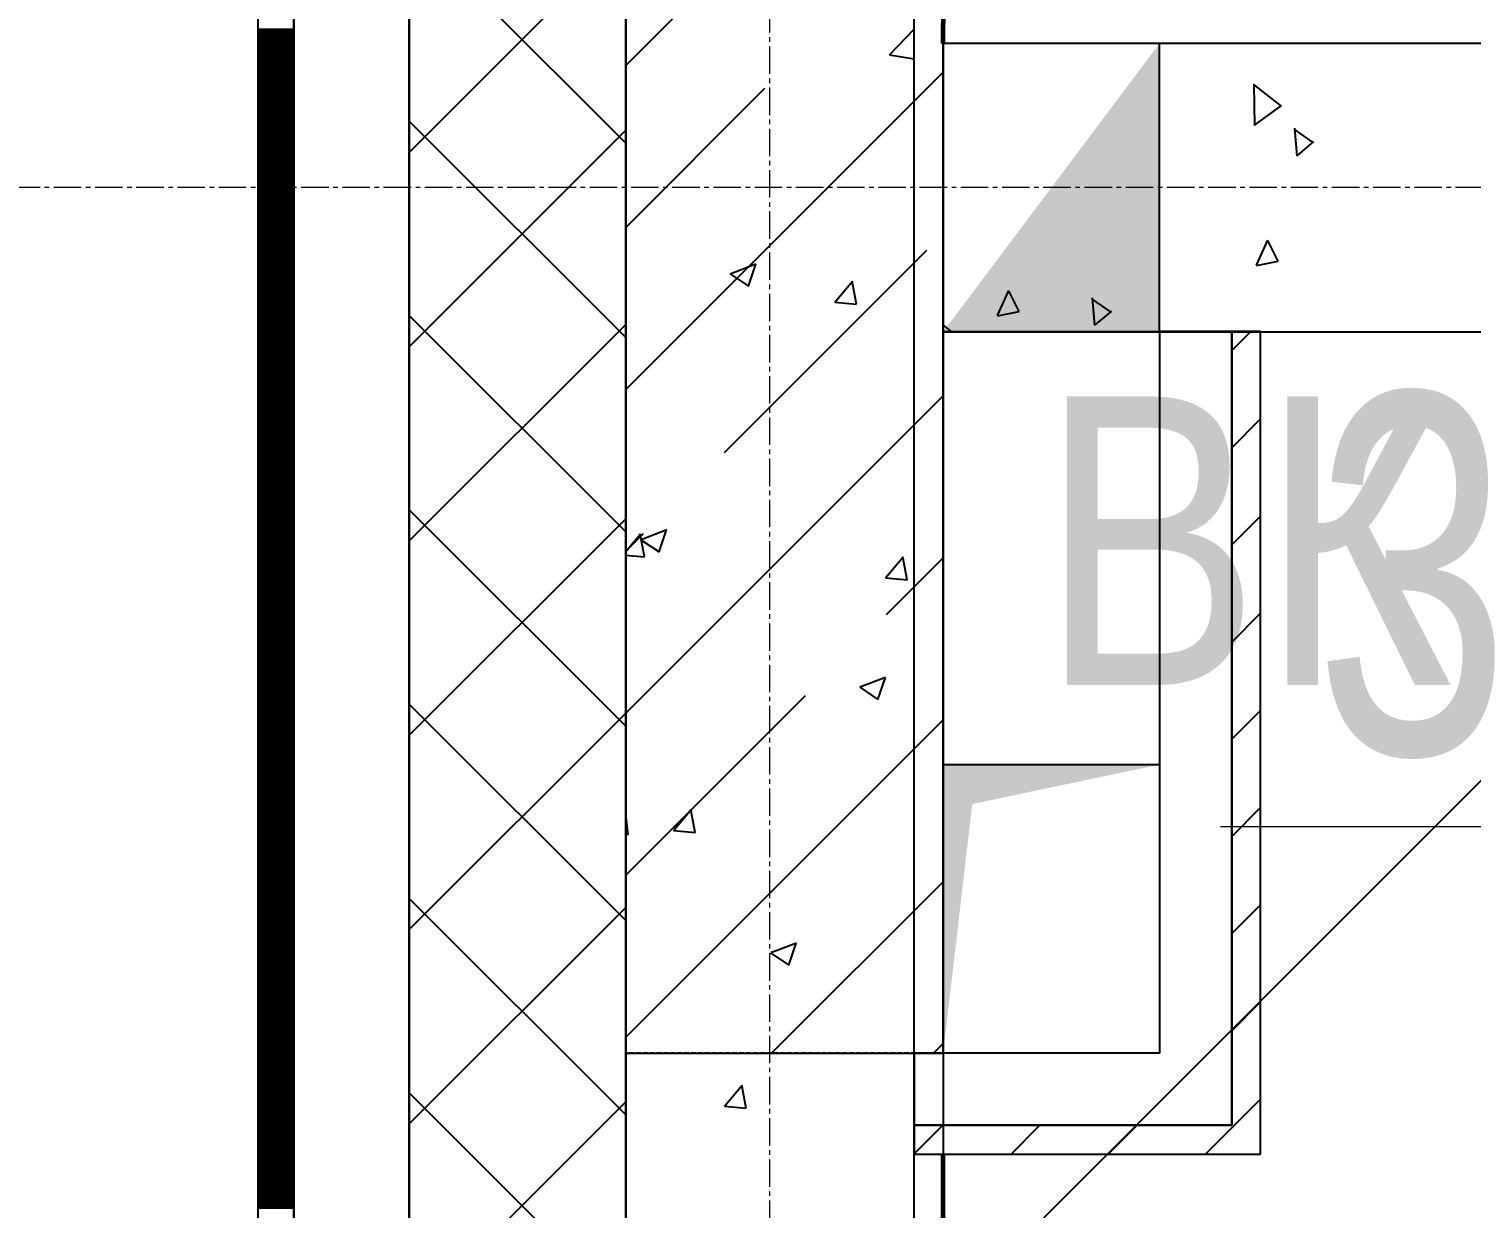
# Model space of a CAD drawing. Header units: millimetres. Extents: x 538266 to 1167394, y 114608 to 637157.
# Drawn here: x 1045920 to 1046920, y 532061 to 532879 of the extents above; entities that cross this region are included whole.
import ezdxf
from ezdxf.enums import TextEntityAlignment as Align

# ---------------------------------------------------------------- set-up
doc = ezdxf.new("R2010")
doc.units = ezdxf.units.MM
for name, pattern in [('CENTER2', [28.575, 19.05, -3.175, 3.175, -3.175]), ('DASHED', [19.05, 12.7, -6.35]), ('HIDDEN2', [4.7625, 3.175, -1.5875])]:
    doc.linetypes.add(name, pattern=pattern)
for name, color, linetype, lineweight in [('0) шт стен 3 эт', 150, 'Continuous', 60), ('АР_Колонны', 70, 'Continuous', 30), ('АР_Отв. марка', 4, 'Continuous', 9), ('АР_Стены ГКЛ', 1, 'Continuous', 15), ('АР_Стены ЖБ', 7, 'Continuous', 35), ('АР_Стены ПЕНОблок', 52, 'Continuous', 20), ('АР_Тонкая', 254, 'Continuous', 5), ('АР_Утеплитель', 31, 'Continuous', 0), ('АР_Штриховка', 8, 'Continuous', 0), ('ВК_Шахты', 5, 'Continuous', 9), ('ОВ_Отопление', 30, 'Continuous', 5)]:
    doc.layers.add(name, color=color, linetype=linetype, lineweight=lineweight)
doc.layers.add('АР_Делит', color=120, linetype='Continuous', lineweight=0, plot=False)
doc.layers.add('РД_Оси_100', color=7, linetype='Continuous', lineweight=0, true_color=0x525252)
doc.layers.add('ФВ-5', color=7, linetype='Continuous')
doc.styles.add('Arial0', font='arial.ttf')
doc.styles.add('style1', font='ARIALN.TTF')

# ---------------------------------------------------------------- blocks, each defined once
blk = doc.blocks.new('СОШ_2200_АР_ОСИ_М100_28.05.24')
at = {"layer": 'АР_Делит', "color": 251, "linetype": 'DASHED', "true_color": 0x636466}
blk.add_lwpolyline([(114955, 135155), (114955, -355), (93595.036, -355), (93595.036, 13855), (94145, 13855), (94145, 68320), (66055, 68320), (66055, 13857.73), (83455, 13857.73), (83455, -355), (45245, -355), (45245, 13145), (44695, 13145), (44695, 26755), (45245, 26755), (45245, 68320), (20455, 68320), (20455, 26755), (27955, 26755), (27955, 13145), (-355, 13145), (-355, 100855)], dxfattribs=at)
at = {"layer": 'РД_Оси_100', "color": 251, "linetype": 'CENTER2', "true_color": 0x636466}
for p, q in [((0, -6155), (0, 139938.679)), ((29555, 36000), (-5954.958, 36000))]:
    blk.add_line(p, q, dxfattribs=at)
blk = doc.blocks.new('MOK-МаркаПроема инж.')
blk.add_line((-1.3278, -1.7537), (1.8021, -1.7537))
at = {"color": 0, "style": 'Arial0', "width": 0.7}
blk.add_attdef('АР-ПРОЕМ:Коробка', text='', height=2.5, dxfattribs=at).set_placement((0, 0), align=Align.MIDDLE)
blk = doc.blocks.new('3_этаж1')
at = {"layer": 'АР_Стены ГКЛ', "linetype": 'Continuous', "lineweight": 25, "true_color": 0x000000}
h = blk.add_hatch(dxfattribs=at)
h.set_pattern_fill('ANSI31', color=18, scale=15, angle=-360, style=0)
h.set_pattern_definition([(45, (480135.397, 374055.493), (-33.6759605, 33.6759605), [])])
h.paths.add_polyline_path([(684723.57, 532668.9), (684703.57, 532668.9), (684703.57, 532118.74), (684723.57, 532098.74)], flags=0)
h = blk.add_hatch(dxfattribs=at)
h.set_pattern_fill('ANSI31', color=18, scale=15, angle=-360, style=0)
h.set_pattern_definition([(45, (480135.397, 374055.493), (-33.6759605, 33.6759605), [])])
h.paths.add_polyline_path([(684723.57, 532098.74), (684703.57, 532118.74), (684483.57, 532118.74), (684483.57, 532098.74)], flags=0)
at = {"layer": 'ОВ_Отопление', "linetype": 'Continuous', "lineweight": 25, "true_color": 0x000000}
for points in [[(684653.57, 532668.74), (684653.57, 532868.74), (684578.57, 532768.74)], [(684503.57, 532668.74), (684653.57, 532668.74), (684578.57, 532768.74)]]:
    blk.add_hatch(color=18, dxfattribs=at).paths.add_polyline_path(points, flags=0)
at = {"color": 18, "linetype": 'Continuous', "lineweight": 25, "true_color": 0x000000}
for p, q in [((684503.57, 532168.74), (684503.57, 532368.74)), ((684503.57, 532368.74), (684653.57, 532368.74)), ((684503.57, 532168.74), (684503.57, 532368.74)), ((684503.57, 532368.74), (684653.57, 532368.74)), ((684653.57, 532368.74), (684653.57, 532168.74)), ((684653.57, 532368.74), (684653.57, 532168.74)), ((684653.57, 532168.74), (684503.57, 532168.74)), ((684653.57, 532168.74), (684503.57, 532168.74))]:
    blk.add_line(p, q, dxfattribs=at)
blk.add_solid([(684503.57, 532168.74), (684503.57, 532368.74), (684523.77, 532341.43), (684653.57, 532368.74)], dxfattribs=at)
blk.add_solid([(684503.57, 532168.74), (684503.57, 532368.74), (684523.77, 532341.43), (684653.57, 532368.74)], dxfattribs=at)
at = {"layer": 'АР_Колонны', "color": 18, "linetype": 'HIDDEN2', "lineweight": 25, "true_color": 0x000000}
for p, q in [((684283.57, 532168.74), (684283.57, 533368.74)), ((684503.57, 533368.74), (684503.57, 532168.74)), ((684503.57, 532168.74), (684283.57, 532168.74))]:
    blk.add_line(p, q, dxfattribs=at)
at = {"layer": 'АР_Колонны', "color": 18, "linetype": 'Continuous', "lineweight": 25, "true_color": 0x000000}
for p, q in [((684283.57, 533368.74), (684283.57, 532168.74)), ((684283.57, 533368.74), (684283.57, 532168.74)), ((684503.57, 532168.74), (684503.57, 533368.74)), ((684503.57, 532168.74), (684503.57, 533368.74)), ((684283.57, 532168.74), (684503.57, 532168.74)), ((684283.57, 532168.74), (684503.57, 532168.74))]:
    blk.add_line(p, q, dxfattribs=at)
at = {"layer": 'АР_Стены ГКЛ', "color": 18, "linetype": 'Continuous', "lineweight": 25, "true_color": 0x000000}
for p, q in [((684703.57, 532668.9), (684653.57, 532668.9)), ((684653.57, 532668.9), (684653.57, 532168.74)), ((684703.57, 532118.74), (684703.57, 532668.9)), ((684723.57, 532668.9), (684703.57, 532668.9)), ((684703.57, 532668.9), (684703.57, 532118.74)), ((684723.57, 532098.74), (684723.57, 532668.9)), ((684653.57, 532168.74), (684483.57, 532168.74)), ((684483.57, 532168.74), (684483.57, 532118.74)), ((684483.57, 532118.74), (684703.57, 532118.74)), ((684703.57, 532118.74), (684483.57, 532118.74)), ((684483.57, 532118.74), (684483.57, 532098.74)), ((684483.57, 532098.74), (684723.57, 532098.74))]:
    blk.add_line(p, q, dxfattribs=at)
at = {"layer": 'АР_Стены ЖБ', "color": 18, "linetype": 'Continuous', "lineweight": 25, "true_color": 0x000000}
for p, q in [((684283.57, 533368.74), (684283.57, 532168.74)), ((684503.57, 532168.74), (684503.57, 533368.74)), ((684283.57, 532168.74), (684503.57, 532168.74))]:
    blk.add_line(p, q, dxfattribs=at)
at = {"layer": 'АР_Стены ПЕНОблок', "color": 18, "linetype": 'Continuous', "lineweight": 25, "true_color": 0x000000}
for p, q in [((684283.57, 587568.74), (684283.57, 511368.74)), ((684483.57, 511368.74), (684483.57, 587568.74)), ((684503.57, 532868.74), (684503.57, 532668.74)), ((692073.57, 532868.74), (684503.57, 532868.74)), ((684503.57, 532668.74), (692073.57, 532668.74))]:
    blk.add_line(p, q, dxfattribs=at)
at = {"layer": 'АР_Тонкая', "color": 18, "linetype": 'Continuous', "lineweight": 25, "true_color": 0x000000}
for p, q in [((684028.57, 587568.74), (684028.57, 511368.74)), ((684053.57, 587568.74), (684053.57, 511368.74)), ((684053.57, 511368.74), (684053.57, 587568.74)), ((684133.57, 511368.74), (684133.57, 587568.74))]:
    blk.add_line(p, q, dxfattribs=at)
at = {"layer": 'АР_Утеплитель', "color": 18, "linetype": 'Continuous', "lineweight": 25, "true_color": 0x000000}
for p, q in [((684133.57, 587568.74), (684133.57, 511368.74)), ((684283.57, 511368.74), (684283.57, 587568.74))]:
    blk.add_line(p, q, dxfattribs=at)
at = {"layer": 'АР_Штриховка', "color": 18, "linetype": 'Continuous', "lineweight": 25, "true_color": 0x000000}
for p, q in [((684283.57, 532853.38), (684503.57, 533073.38)), ((684283.57, 532799.47), (684133.57, 532949.47)), ((684133.57, 532793.18), (684283.57, 532943.18)), ((684028.57, 532878.49), (684053.57, 532878.49)), ((684466.37, 532860.73), (684483.57, 532878.66)), ((684028.57, 532877.49), (684053.57, 532877.49)), ((684028.57, 532876.49), (684053.57, 532876.49)), ((684028.57, 532875.49), (684053.57, 532875.49)), ((684028.57, 532874.49), (684053.57, 532874.49)), ((684028.57, 532873.49), (684053.57, 532873.49)), ((684028.57, 532872.49), (684053.57, 532872.49)), ((684028.57, 532871.49), (684053.57, 532871.49)), ((684028.57, 532870.49), (684053.57, 532870.49)), ((684028.57, 532869.49), (684053.57, 532869.49)), ((684028.57, 532868.49), (684053.57, 532868.49)), ((684028.57, 532867.49), (684053.57, 532867.49)), ((684028.57, 532866.49), (684053.57, 532866.49)), ((684028.57, 532865.49), (684053.57, 532865.49)), ((684028.57, 532864.49), (684053.57, 532864.49)), ((684028.57, 532863.49), (684053.57, 532863.49)), ((684028.57, 532862.49), (684053.57, 532862.49)), ((684028.57, 532861.49), (684053.57, 532861.49)), ((684028.57, 532860.49), (684053.57, 532860.49)), ((684028.57, 532859.49), (684053.57, 532859.49)), ((684028.57, 532858.49), (684053.57, 532858.49)), ((684466.34, 532860.78), (684483.57, 532858.11)), ((684028.57, 532857.49), (684053.57, 532857.49)), ((684028.57, 532856.49), (684053.57, 532856.49)), ((684028.57, 532855.49), (684053.57, 532855.49)), ((684028.57, 532854.49), (684053.57, 532854.49)), ((684028.57, 532853.49), (684053.57, 532853.49)), ((684028.57, 532852.49), (684053.57, 532852.49)), ((684028.57, 532851.49), (684053.57, 532851.49)), ((684028.57, 532850.49), (684053.57, 532850.49)), ((684028.57, 532849.49), (684053.57, 532849.49)), ((684028.57, 532848.49), (684053.57, 532848.49)), ((684283.57, 532628.87), (684503.57, 532848.87)), ((684028.57, 532847.49), (684053.57, 532847.49)), ((684028.57, 532846.49), (684053.57, 532846.49)), ((684028.57, 532845.49), (684053.57, 532845.49)), ((684028.57, 532844.49), (684053.57, 532844.49)), ((684028.57, 532843.49), (684053.57, 532843.49)), ((684028.57, 532842.49), (684053.57, 532842.49)), ((684028.57, 532841.49), (684053.57, 532841.49)), ((684028.57, 532840.49), (684053.57, 532840.49)), ((684028.57, 532839.49), (684053.57, 532839.49)), ((684028.57, 532838.49), (684053.57, 532838.49)), ((684283.57, 532741.12), (684380.1, 532837.65)), ((684738.03, 532825.17), (684718.99, 532840.24)), ((684719.7, 532811.82), (684719.11, 532840.39)), ((684028.57, 532837.49), (684053.57, 532837.49)), ((684028.57, 532836.49), (684053.57, 532836.49)), ((684028.57, 532835.49), (684053.57, 532835.49)), ((684028.57, 532834.49), (684053.57, 532834.49)), ((684028.57, 532833.49), (684053.57, 532833.49)), ((684028.57, 532832.49), (684053.57, 532832.49)), ((684028.57, 532831.49), (684053.57, 532831.49)), ((684028.57, 532830.49), (684053.57, 532830.49)), ((684028.57, 532829.49), (684053.57, 532829.49)), ((684028.57, 532828.49), (684053.57, 532828.49)), ((684028.57, 532827.49), (684053.57, 532827.49)), ((684028.57, 532826.49), (684053.57, 532826.49)), ((684028.57, 532825.49), (684053.57, 532825.49)), ((684028.57, 532824.49), (684053.57, 532824.49)), ((684028.57, 532823.49), (684053.57, 532823.49)), ((684028.57, 532822.49), (684053.57, 532822.49)), ((684028.57, 532821.49), (684053.57, 532821.49)), ((684028.57, 532820.49), (684053.57, 532820.49)), ((684028.57, 532819.49), (684053.57, 532819.49)), ((684028.57, 532818.49), (684053.57, 532818.49)), ((684719.4, 532811.92), (684737.85, 532825.42)), ((684028.57, 532817.49), (684053.57, 532817.49)), ((684028.57, 532816.49), (684053.57, 532816.49)), ((684028.57, 532815.49), (684053.57, 532815.49)), ((684028.57, 532814.49), (684053.57, 532814.49)), ((684028.57, 532813.49), (684053.57, 532813.49)), ((684028.57, 532812.49), (684053.57, 532812.49)), ((684028.57, 532811.49), (684053.57, 532811.49)), ((684028.57, 532810.49), (684053.57, 532810.49)), ((684028.57, 532809.49), (684053.57, 532809.49)), ((684028.57, 532808.49), (684053.57, 532808.49)), ((684283.57, 532664.76), (684133.57, 532814.76)), ((684133.57, 532658.47), (684283.57, 532808.47)), ((684760.1, 532799.97), (684746.77, 532809.15)), ((684748.89, 532790.86), (684747.23, 532809.83)), ((684028.57, 532807.49), (684053.57, 532807.49)), ((684028.57, 532806.49), (684053.57, 532806.49)), ((684028.57, 532805.49), (684053.57, 532805.49)), ((684028.57, 532804.49), (684053.57, 532804.49)), ((684028.57, 532803.49), (684053.57, 532803.49)), ((684028.57, 532802.49), (684053.57, 532802.49)), ((684028.57, 532801.49), (684053.57, 532801.49)), ((684028.57, 532800.49), (684053.57, 532800.49)), ((684028.57, 532799.49), (684053.57, 532799.49)), ((684028.57, 532798.49), (684053.57, 532798.49)), ((684748.89, 532790.85), (684760.57, 532800.65)), ((684028.57, 532797.49), (684053.57, 532797.49)), ((684028.57, 532796.49), (684053.57, 532796.49)), ((684028.57, 532795.49), (684053.57, 532795.49)), ((684028.57, 532794.49), (684053.57, 532794.49)), ((684028.57, 532793.49), (684053.57, 532793.49)), ((684028.57, 532792.49), (684053.57, 532792.49)), ((684028.57, 532791.49), (684053.57, 532791.49)), ((684028.57, 532790.49), (684053.57, 532790.49)), ((684028.57, 532789.49), (684053.57, 532789.49)), ((684028.57, 532788.49), (684053.57, 532788.49)), ((684028.57, 532787.49), (684053.57, 532787.49)), ((684028.57, 532786.49), (684053.57, 532786.49)), ((684028.57, 532785.49), (684053.57, 532785.49)), ((684028.57, 532784.49), (684053.57, 532784.49)), ((684028.57, 532783.49), (684053.57, 532783.49)), ((684028.57, 532782.49), (684053.57, 532782.49)), ((684028.57, 532781.49), (684053.57, 532781.49)), ((684028.57, 532780.49), (684053.57, 532780.49)), ((684028.57, 532779.49), (684053.57, 532779.49)), ((684028.57, 532778.49), (684053.57, 532778.49)), ((684028.57, 532777.49), (684053.57, 532777.49)), ((684028.57, 532776.49), (684053.57, 532776.49)), ((684028.57, 532775.49), (684053.57, 532775.49)), ((684028.57, 532774.49), (684053.57, 532774.49)), ((684028.57, 532773.49), (684053.57, 532773.49)), ((684028.57, 532772.49), (684053.57, 532772.49)), ((684028.57, 532771.49), (684053.57, 532771.49)), ((684028.57, 532770.49), (684053.57, 532770.49)), ((684028.57, 532769.49), (684053.57, 532769.49)), ((684028.57, 532768.49), (684053.57, 532768.49)), ((684028.57, 532767.49), (684053.57, 532767.49)), ((684028.57, 532766.49), (684053.57, 532766.49)), ((684028.57, 532765.49), (684053.57, 532765.49)), ((684028.57, 532764.49), (684053.57, 532764.49)), ((684028.57, 532763.49), (684053.57, 532763.49)), ((684028.57, 532762.49), (684053.57, 532762.49)), ((684028.57, 532761.49), (684053.57, 532761.49)), ((684028.57, 532760.49), (684053.57, 532760.49)), ((684028.57, 532759.49), (684053.57, 532759.49)), ((684028.57, 532758.49), (684053.57, 532758.49)), ((684028.57, 532757.49), (684053.57, 532757.49)), ((684028.57, 532756.49), (684053.57, 532756.49)), ((684028.57, 532755.49), (684053.57, 532755.49)), ((684028.57, 532754.49), (684053.57, 532754.49)), ((684028.57, 532753.49), (684053.57, 532753.49)), ((684028.57, 532752.49), (684053.57, 532752.49)), ((684028.57, 532751.49), (684053.57, 532751.49)), ((684028.57, 532750.49), (684053.57, 532750.49)), ((684028.57, 532749.49), (684053.57, 532749.49)), ((684028.57, 532748.49), (684053.57, 532748.49)), ((684028.57, 532747.49), (684053.57, 532747.49)), ((684028.57, 532746.49), (684053.57, 532746.49)), ((684028.57, 532745.49), (684053.57, 532745.49)), ((684028.57, 532744.49), (684053.57, 532744.49)), ((684028.57, 532743.49), (684053.57, 532743.49)), ((684028.57, 532742.49), (684053.57, 532742.49)), ((684028.57, 532741.49), (684053.57, 532741.49)), ((684028.57, 532740.49), (684053.57, 532740.49)), ((684028.57, 532739.49), (684053.57, 532739.49)), ((684028.57, 532738.49), (684053.57, 532738.49)), ((684028.57, 532737.49), (684053.57, 532737.49)), ((684028.57, 532736.49), (684053.57, 532736.49)), ((684028.57, 532735.49), (684053.57, 532735.49)), ((684028.57, 532734.49), (684053.57, 532734.49)), ((684028.57, 532733.49), (684053.57, 532733.49)), ((684028.57, 532732.49), (684053.57, 532732.49)), ((684028.57, 532731.49), (684053.57, 532731.49)), ((684028.57, 532730.49), (684053.57, 532730.49)), ((684028.57, 532729.49), (684053.57, 532729.49)), ((684028.57, 532728.49), (684053.57, 532728.49)), ((684720.78, 532714.87), (684728.53, 532732.27)), ((684735.76, 532717.67), (684728.55, 532732.17)), ((684028.57, 532727.49), (684053.57, 532727.49)), ((684028.57, 532726.49), (684053.57, 532726.49)), ((684028.57, 532725.49), (684053.57, 532725.49)), ((684028.57, 532724.49), (684053.57, 532724.49)), ((684028.57, 532723.49), (684053.57, 532723.49)), ((684028.57, 532722.49), (684053.57, 532722.49)), ((684028.57, 532721.49), (684053.57, 532721.49)), ((684028.57, 532720.49), (684053.57, 532720.49)), ((684028.57, 532719.49), (684053.57, 532719.49)), ((684028.57, 532718.49), (684053.57, 532718.49)), ((684352.03, 532585.08), (684492.35, 532725.39)), ((684720.81, 532714.77), (684735.77, 532717.68)), ((684028.57, 532717.49), (684053.57, 532717.49)), ((684028.57, 532716.49), (684053.57, 532716.49)), ((684028.57, 532715.49), (684053.57, 532715.49)), ((684028.57, 532714.49), (684053.57, 532714.49)), ((684028.57, 532713.49), (684053.57, 532713.49)), ((684028.57, 532712.49), (684053.57, 532712.49)), ((684028.57, 532711.49), (684053.57, 532711.49)), ((684028.57, 532710.49), (684053.57, 532710.49)), ((684028.57, 532709.49), (684053.57, 532709.49)), ((684028.57, 532708.49), (684053.57, 532708.49)), ((684355.94, 532708.86), (684368.58, 532700.34)), ((684356.03, 532709.05), (684373.82, 532715.88)), ((684368.59, 532700.34), (684373.74, 532715.69)), ((684028.57, 532707.49), (684053.57, 532707.49)), ((684028.57, 532706.49), (684053.57, 532706.49)), ((684028.57, 532705.49), (684053.57, 532705.49)), ((684028.57, 532704.49), (684053.57, 532704.49)), ((684028.57, 532703.49), (684053.57, 532703.49)), ((684028.57, 532702.49), (684053.57, 532702.49)), ((684028.57, 532701.49), (684053.57, 532701.49)), ((684028.57, 532700.49), (684053.57, 532700.49)), ((684028.57, 532699.49), (684053.57, 532699.49)), ((684028.57, 532698.49), (684053.57, 532698.49)), ((684428.45, 532689.24), (684440.69, 532703.84)), ((684443.43, 532687.87), (684440.49, 532703.79)), ((684028.57, 532697.49), (684053.57, 532697.49)), ((684028.57, 532696.49), (684053.57, 532696.49)), ((684028.57, 532695.49), (684053.57, 532695.49)), ((684028.57, 532694.49), (684053.57, 532694.49)), ((684028.57, 532693.49), (684053.57, 532693.49)), ((684028.57, 532692.49), (684053.57, 532692.49)), ((684028.57, 532691.49), (684053.57, 532691.49)), ((684028.57, 532690.49), (684053.57, 532690.49)), ((684028.57, 532689.49), (684053.57, 532689.49)), ((684028.57, 532688.49), (684053.57, 532688.49)), ((684428.45, 532689.23), (684443.63, 532687.9)), ((684541.26, 532679.97), (684549.01, 532697.37)), ((684556.24, 532682.78), (684549.03, 532697.27)), ((684620.01, 532682.42), (684606.67, 532691.6)), ((684608.79, 532673.3), (684607.13, 532692.28)), ((684028.57, 532687.49), (684053.57, 532687.49)), ((684028.57, 532686.49), (684053.57, 532686.49)), ((684028.57, 532685.49), (684053.57, 532685.49)), ((684028.57, 532684.49), (684053.57, 532684.49)), ((684028.57, 532683.49), (684053.57, 532683.49)), ((684028.57, 532682.49), (684053.57, 532682.49)), ((684028.57, 532681.49), (684053.57, 532681.49)), ((684028.57, 532680.49), (684053.57, 532680.49)), ((684028.57, 532679.49), (684053.57, 532679.49)), ((684028.57, 532678.49), (684053.57, 532678.49)), ((684283.57, 532530.06), (684133.57, 532680.06)), ((684541.29, 532679.88), (684556.25, 532682.78)), ((684608.8, 532673.3), (684620.47, 532683.09)), ((684028.57, 532677.49), (684053.57, 532677.49)), ((684028.57, 532676.49), (684053.57, 532676.49)), ((684028.57, 532675.49), (684053.57, 532675.49)), ((684028.57, 532674.49), (684053.57, 532674.49)), ((684028.57, 532673.49), (684053.57, 532673.49)), ((684028.57, 532672.49), (684053.57, 532672.49)), ((684028.57, 532671.49), (684053.57, 532671.49)), ((684028.57, 532670.49), (684053.57, 532670.49)), ((684028.57, 532669.49), (684053.57, 532669.49)), ((684028.57, 532668.49), (684053.57, 532668.49)), ((684133.57, 532523.77), (684283.57, 532673.77)), ((684509.64, 532668.74), (684503.57, 532673.54)), ((684028.57, 532667.49), (684053.57, 532667.49)), ((684028.57, 532666.49), (684053.57, 532666.49)), ((684028.57, 532665.49), (684053.57, 532665.49)), ((684028.57, 532664.49), (684053.57, 532664.49)), ((684028.57, 532663.49), (684053.57, 532663.49)), ((684028.57, 532662.49), (684053.57, 532662.49)), ((684028.57, 532661.49), (684053.57, 532661.49)), ((684028.57, 532660.49), (684053.57, 532660.49)), ((684028.57, 532659.49), (684053.57, 532659.49)), ((684028.57, 532658.49), (684053.57, 532658.49)), ((684028.57, 532657.49), (684053.57, 532657.49)), ((684028.57, 532656.49), (684053.57, 532656.49)), ((684028.57, 532655.49), (684053.57, 532655.49)), ((684028.57, 532654.49), (684053.57, 532654.49)), ((684028.57, 532653.49), (684053.57, 532653.49)), ((684028.57, 532652.49), (684053.57, 532652.49)), ((684028.57, 532651.49), (684053.57, 532651.49)), ((684028.57, 532650.49), (684053.57, 532650.49)), ((684028.57, 532649.49), (684053.57, 532649.49)), ((684028.57, 532648.49), (684053.57, 532648.49)), ((684028.57, 532647.49), (684053.57, 532647.49)), ((684028.57, 532646.49), (684053.57, 532646.49)), ((684028.57, 532645.49), (684053.57, 532645.49)), ((684028.57, 532644.49), (684053.57, 532644.49)), ((684028.57, 532643.49), (684053.57, 532643.49)), ((684028.57, 532642.49), (684053.57, 532642.49)), ((684028.57, 532641.49), (684053.57, 532641.49)), ((684028.57, 532640.49), (684053.57, 532640.49)), ((684028.57, 532639.49), (684053.57, 532639.49)), ((684028.57, 532638.49), (684053.57, 532638.49)), ((684028.57, 532637.49), (684053.57, 532637.49)), ((684028.57, 532636.49), (684053.57, 532636.49)), ((684028.57, 532635.49), (684053.57, 532635.49)), ((684028.57, 532634.49), (684053.57, 532634.49)), ((684028.57, 532633.49), (684053.57, 532633.49)), ((684028.57, 532632.49), (684053.57, 532632.49)), ((684028.57, 532631.49), (684053.57, 532631.49)), ((684028.57, 532630.49), (684053.57, 532630.49)), ((684028.57, 532629.49), (684053.57, 532629.49)), ((684028.57, 532628.49), (684053.57, 532628.49)), ((684028.57, 532627.49), (684053.57, 532627.49)), ((684028.57, 532626.49), (684053.57, 532626.49)), ((684028.57, 532625.49), (684053.57, 532625.49)), ((684028.57, 532624.49), (684053.57, 532624.49)), ((684028.57, 532623.49), (684053.57, 532623.49)), ((684028.57, 532622.49), (684053.57, 532622.49)), ((684028.57, 532621.49), (684053.57, 532621.49)), ((684028.57, 532620.49), (684053.57, 532620.49)), ((684028.57, 532619.49), (684053.57, 532619.49)), ((684028.57, 532618.49), (684053.57, 532618.49)), ((684283.57, 532404.36), (684503.57, 532624.36)), ((684028.57, 532617.49), (684053.57, 532617.49)), ((684028.57, 532616.49), (684053.57, 532616.49)), ((684028.57, 532615.49), (684053.57, 532615.49)), ((684028.57, 532614.49), (684053.57, 532614.49)), ((684028.57, 532613.49), (684053.57, 532613.49)), ((684028.57, 532612.49), (684053.57, 532612.49)), ((684028.57, 532611.49), (684053.57, 532611.49)), ((684028.57, 532610.49), (684053.57, 532610.49)), ((684028.57, 532609.49), (684053.57, 532609.49)), ((684028.57, 532608.49), (684053.57, 532608.49)), ((684028.57, 532607.49), (684053.57, 532607.49)), ((684028.57, 532606.49), (684053.57, 532606.49)), ((684028.57, 532605.49), (684053.57, 532605.49)), ((684028.57, 532604.49), (684053.57, 532604.49)), ((684028.57, 532603.49), (684053.57, 532603.49)), ((684028.57, 532602.49), (684053.57, 532602.49)), ((684028.57, 532601.49), (684053.57, 532601.49)), ((684028.57, 532600.49), (684053.57, 532600.49)), ((684028.57, 532599.49), (684053.57, 532599.49)), ((684028.57, 532598.49), (684053.57, 532598.49)), ((684028.57, 532597.49), (684053.57, 532597.49)), ((684028.57, 532596.49), (684053.57, 532596.49)), ((684028.57, 532595.49), (684053.57, 532595.49)), ((684028.57, 532594.49), (684053.57, 532594.49)), ((684028.57, 532593.49), (684053.57, 532593.49)), ((684028.57, 532592.49), (684053.57, 532592.49)), ((684028.57, 532591.49), (684053.57, 532591.49)), ((684028.57, 532590.49), (684053.57, 532590.49)), ((684028.57, 532589.49), (684053.57, 532589.49)), ((684028.57, 532588.49), (684053.57, 532588.49)), ((684028.57, 532587.49), (684053.57, 532587.49)), ((684028.57, 532586.49), (684053.57, 532586.49)), ((684028.57, 532585.49), (684053.57, 532585.49)), ((684028.57, 532584.49), (684053.57, 532584.49)), ((684028.57, 532583.49), (684053.57, 532583.49)), ((684028.57, 532582.49), (684053.57, 532582.49)), ((684028.57, 532581.49), (684053.57, 532581.49)), ((684028.57, 532580.49), (684053.57, 532580.49)), ((684028.57, 532579.49), (684053.57, 532579.49)), ((684028.57, 532578.49), (684053.57, 532578.49)), ((684028.57, 532577.49), (684053.57, 532577.49)), ((684028.57, 532576.49), (684053.57, 532576.49)), ((684028.57, 532575.49), (684053.57, 532575.49)), ((684028.57, 532574.49), (684053.57, 532574.49)), ((684028.57, 532573.49), (684053.57, 532573.49)), ((684028.57, 532572.49), (684053.57, 532572.49)), ((684028.57, 532571.49), (684053.57, 532571.49)), ((684028.57, 532570.49), (684053.57, 532570.49)), ((684028.57, 532569.49), (684053.57, 532569.49)), ((684028.57, 532568.49), (684053.57, 532568.49)), ((684028.57, 532567.49), (684053.57, 532567.49)), ((684028.57, 532566.49), (684053.57, 532566.49)), ((684028.57, 532565.49), (684053.57, 532565.49)), ((684028.57, 532564.49), (684053.57, 532564.49)), ((684028.57, 532563.49), (684053.57, 532563.49)), ((684028.57, 532562.49), (684053.57, 532562.49)), ((684028.57, 532561.49), (684053.57, 532561.49)), ((684028.57, 532560.49), (684053.57, 532560.49)), ((684028.57, 532559.49), (684053.57, 532559.49)), ((684028.57, 532558.49), (684053.57, 532558.49)), ((684028.57, 532557.49), (684053.57, 532557.49)), ((684028.57, 532556.49), (684053.57, 532556.49)), ((684028.57, 532555.49), (684053.57, 532555.49)), ((684028.57, 532554.49), (684053.57, 532554.49)), ((684028.57, 532553.49), (684053.57, 532553.49)), ((684028.57, 532552.49), (684053.57, 532552.49)), ((684028.57, 532551.49), (684053.57, 532551.49)), ((684028.57, 532550.49), (684053.57, 532550.49)), ((684028.57, 532549.49), (684053.57, 532549.49)), ((684028.57, 532548.49), (684053.57, 532548.49)), ((684028.57, 532547.49), (684053.57, 532547.49)), ((684028.57, 532546.49), (684053.57, 532546.49)), ((684028.57, 532545.49), (684053.57, 532545.49)), ((684028.57, 532544.49), (684053.57, 532544.49)), ((684028.57, 532543.49), (684053.57, 532543.49)), ((684028.57, 532542.49), (684053.57, 532542.49)), ((684028.57, 532541.49), (684053.57, 532541.49)), ((684028.57, 532540.49), (684053.57, 532540.49)), ((684028.57, 532539.49), (684053.57, 532539.49)), ((684028.57, 532538.49), (684053.57, 532538.49)), ((684283.57, 532395.35), (684133.57, 532545.35)), ((684133.57, 532389.07), (684283.57, 532539.07)), ((684028.57, 532537.49), (684053.57, 532537.49)), ((684028.57, 532536.49), (684053.57, 532536.49)), ((684028.57, 532535.49), (684053.57, 532535.49)), ((684028.57, 532534.49), (684053.57, 532534.49)), ((684028.57, 532533.49), (684053.57, 532533.49)), ((684028.57, 532532.49), (684053.57, 532532.49)), ((684028.57, 532531.49), (684053.57, 532531.49)), ((684028.57, 532530.49), (684053.57, 532530.49)), ((684028.57, 532529.49), (684053.57, 532529.49)), ((684028.57, 532528.49), (684053.57, 532528.49)), ((684283.57, 532516.62), (684295.91, 532528.95)), ((684283.57, 532516.59), (684293.75, 532528.72)), ((684296.49, 532512.75), (684293.55, 532528.67)), ((684294.23, 532524.87), (684312.01, 532531.69)), ((684306.78, 532516.15), (684311.93, 532531.5)), ((684028.57, 532527.49), (684053.57, 532527.49)), ((684028.57, 532526.49), (684053.57, 532526.49)), ((684028.57, 532525.49), (684053.57, 532525.49)), ((684028.57, 532524.49), (684053.57, 532524.49)), ((684028.57, 532523.49), (684053.57, 532523.49)), ((684028.57, 532522.49), (684053.57, 532522.49)), ((684028.57, 532521.49), (684053.57, 532521.49)), ((684028.57, 532520.49), (684053.57, 532520.49)), ((684028.57, 532519.49), (684053.57, 532519.49)), ((684028.57, 532518.49), (684053.57, 532518.49)), ((684294.14, 532524.68), (684306.78, 532516.15)), ((684028.57, 532517.49), (684053.57, 532517.49)), ((684028.57, 532516.49), (684053.57, 532516.49)), ((684028.57, 532515.49), (684053.57, 532515.49)), ((684028.57, 532514.49), (684053.57, 532514.49)), ((684028.57, 532513.49), (684053.57, 532513.49)), ((684028.57, 532512.49), (684053.57, 532512.49)), ((684028.57, 532511.49), (684053.57, 532511.49)), ((684028.57, 532510.49), (684053.57, 532510.49)), ((684028.57, 532509.49), (684053.57, 532509.49)), ((684028.57, 532508.49), (684053.57, 532508.49)), ((684283.57, 532513.93), (684296.69, 532512.79)), ((684463.69, 532498.19), (684475.94, 532512.78)), ((684464.29, 532472.82), (684503.57, 532512.11)), ((684478.67, 532496.81), (684475.73, 532512.73)), ((684028.57, 532507.49), (684053.57, 532507.49)), ((684028.57, 532506.49), (684053.57, 532506.49)), ((684028.57, 532505.49), (684053.57, 532505.49)), ((684028.57, 532504.49), (684053.57, 532504.49)), ((684028.57, 532503.49), (684053.57, 532503.49)), ((684028.57, 532502.49), (684053.57, 532502.49)), ((684028.57, 532501.49), (684053.57, 532501.49)), ((684028.57, 532500.49), (684053.57, 532500.49)), ((684028.57, 532499.49), (684053.57, 532499.49)), ((684028.57, 532498.49), (684053.57, 532498.49)), ((684463.69, 532498.18), (684478.87, 532496.85)), ((684028.57, 532497.49), (684053.57, 532497.49)), ((684028.57, 532496.49), (684053.57, 532496.49)), ((684028.57, 532495.49), (684053.57, 532495.49)), ((684028.57, 532494.49), (684053.57, 532494.49)), ((684028.57, 532493.49), (684053.57, 532493.49)), ((684028.57, 532492.49), (684053.57, 532492.49)), ((684028.57, 532491.49), (684053.57, 532491.49)), ((684028.57, 532490.49), (684053.57, 532490.49)), ((684028.57, 532489.49), (684053.57, 532489.49)), ((684028.57, 532488.49), (684053.57, 532488.49)), ((684028.57, 532487.49), (684053.57, 532487.49)), ((684028.57, 532486.49), (684053.57, 532486.49)), ((684028.57, 532485.49), (684053.57, 532485.49)), ((684028.57, 532484.49), (684053.57, 532484.49)), ((684028.57, 532483.49), (684053.57, 532483.49)), ((684028.57, 532482.49), (684053.57, 532482.49)), ((684028.57, 532481.49), (684053.57, 532481.49)), ((684028.57, 532480.49), (684053.57, 532480.49)), ((684028.57, 532479.49), (684053.57, 532479.49)), ((684028.57, 532478.49), (684053.57, 532478.49)), ((684028.57, 532477.49), (684053.57, 532477.49)), ((684028.57, 532476.49), (684053.57, 532476.49)), ((684028.57, 532475.49), (684053.57, 532475.49)), ((684028.57, 532474.49), (684053.57, 532474.49)), ((684028.57, 532473.49), (684053.57, 532473.49)), ((684028.57, 532472.49), (684053.57, 532472.49)), ((684028.57, 532471.49), (684053.57, 532471.49)), ((684028.57, 532470.49), (684053.57, 532470.49)), ((684028.57, 532469.49), (684053.57, 532469.49)), ((684028.57, 532468.49), (684053.57, 532468.49)), ((684028.57, 532467.49), (684053.57, 532467.49)), ((684028.57, 532466.49), (684053.57, 532466.49)), ((684028.57, 532465.49), (684053.57, 532465.49)), ((684028.57, 532464.49), (684053.57, 532464.49)), ((684028.57, 532463.49), (684053.57, 532463.49)), ((684028.57, 532462.49), (684053.57, 532462.49)), ((684028.57, 532461.49), (684053.57, 532461.49)), ((684028.57, 532460.49), (684053.57, 532460.49)), ((684028.57, 532459.49), (684053.57, 532459.49)), ((684028.57, 532458.49), (684053.57, 532458.49)), ((684028.57, 532457.49), (684053.57, 532457.49)), ((684028.57, 532456.49), (684053.57, 532456.49)), ((684028.57, 532455.49), (684053.57, 532455.49)), ((684028.57, 532454.49), (684053.57, 532454.49)), ((684028.57, 532453.49), (684053.57, 532453.49)), ((684028.57, 532452.49), (684053.57, 532452.49)), ((684028.57, 532451.49), (684053.57, 532451.49)), ((684028.57, 532450.49), (684053.57, 532450.49)), ((684028.57, 532449.49), (684053.57, 532449.49)), ((684028.57, 532448.49), (684053.57, 532448.49)), ((684028.57, 532447.49), (684053.57, 532447.49)), ((684028.57, 532446.49), (684053.57, 532446.49)), ((684028.57, 532445.49), (684053.57, 532445.49)), ((684028.57, 532444.49), (684053.57, 532444.49)), ((684028.57, 532443.49), (684053.57, 532443.49)), ((684028.57, 532442.49), (684053.57, 532442.49)), ((684028.57, 532441.49), (684053.57, 532441.49)), ((684028.57, 532440.49), (684053.57, 532440.49)), ((684028.57, 532439.49), (684053.57, 532439.49)), ((684028.57, 532438.49), (684053.57, 532438.49)), ((684028.57, 532437.49), (684053.57, 532437.49)), ((684028.57, 532436.49), (684053.57, 532436.49)), ((684028.57, 532435.49), (684053.57, 532435.49)), ((684028.57, 532434.49), (684053.57, 532434.49)), ((684028.57, 532433.49), (684053.57, 532433.49)), ((684028.57, 532432.49), (684053.57, 532432.49)), ((684028.57, 532431.49), (684053.57, 532431.49)), ((684028.57, 532430.49), (684053.57, 532430.49)), ((684028.57, 532429.49), (684053.57, 532429.49)), ((684028.57, 532428.49), (684053.57, 532428.49)), ((684445.84, 532422.6), (684463.63, 532429.43)), ((684458.4, 532413.89), (684463.55, 532429.24)), ((684028.57, 532427.49), (684053.57, 532427.49)), ((684028.57, 532426.49), (684053.57, 532426.49)), ((684028.57, 532425.49), (684053.57, 532425.49)), ((684028.57, 532424.49), (684053.57, 532424.49)), ((684028.57, 532423.49), (684053.57, 532423.49)), ((684028.57, 532422.49), (684053.57, 532422.49)), ((684028.57, 532421.49), (684053.57, 532421.49)), ((684028.57, 532420.49), (684053.57, 532420.49)), ((684028.57, 532419.49), (684053.57, 532419.49)), ((684028.57, 532418.49), (684053.57, 532418.49)), ((684445.76, 532422.41), (684458.39, 532413.89)), ((684028.57, 532417.49), (684053.57, 532417.49)), ((684028.57, 532416.49), (684053.57, 532416.49)), ((684028.57, 532415.49), (684053.57, 532415.49)), ((684028.57, 532414.49), (684053.57, 532414.49)), ((684028.57, 532413.49), (684053.57, 532413.49)), ((684028.57, 532412.49), (684053.57, 532412.49)), ((684028.57, 532411.49), (684053.57, 532411.49)), ((684028.57, 532410.49), (684053.57, 532410.49)), ((684028.57, 532409.49), (684053.57, 532409.49)), ((684028.57, 532408.49), (684053.57, 532408.49)), ((684283.57, 532260.65), (684133.57, 532410.65)), ((684283.57, 532292.11), (684408.16, 532416.7)), ((684028.57, 532407.49), (684053.57, 532407.49)), ((684028.57, 532406.49), (684053.57, 532406.49)), ((684028.57, 532405.49), (684053.57, 532405.49)), ((684028.57, 532404.49), (684053.57, 532404.49)), ((684028.57, 532403.49), (684053.57, 532403.49)), ((684028.57, 532402.49), (684053.57, 532402.49)), ((684028.57, 532401.49), (684053.57, 532401.49)), ((684028.57, 532400.49), (684053.57, 532400.49)), ((684028.57, 532399.49), (684053.57, 532399.49)), ((684028.57, 532398.49), (684053.57, 532398.49)), ((684133.57, 532254.36), (684283.57, 532404.36)), ((684283.57, 532179.86), (684503.57, 532399.86)), ((684028.57, 532397.49), (684053.57, 532397.49)), ((684028.57, 532396.49), (684053.57, 532396.49)), ((684028.57, 532395.49), (684053.57, 532395.49)), ((684028.57, 532394.49), (684053.57, 532394.49)), ((684028.57, 532393.49), (684053.57, 532393.49)), ((684028.57, 532392.49), (684053.57, 532392.49)), ((684028.57, 532391.49), (684053.57, 532391.49)), ((684028.57, 532390.49), (684053.57, 532390.49)), ((684028.57, 532389.49), (684053.57, 532389.49)), ((684028.57, 532388.49), (684053.57, 532388.49)), ((684028.57, 532387.49), (684053.57, 532387.49)), ((684028.57, 532386.49), (684053.57, 532386.49)), ((684028.57, 532385.49), (684053.57, 532385.49)), ((684028.57, 532384.49), (684053.57, 532384.49)), ((684028.57, 532383.49), (684053.57, 532383.49)), ((684028.57, 532382.49), (684053.57, 532382.49)), ((684028.57, 532381.49), (684053.57, 532381.49)), ((684028.57, 532380.49), (684053.57, 532380.49)), ((684028.57, 532379.49), (684053.57, 532379.49)), ((684028.57, 532378.49), (684053.57, 532378.49)), ((684028.57, 532377.49), (684053.57, 532377.49)), ((684028.57, 532376.49), (684053.57, 532376.49)), ((684028.57, 532375.49), (684053.57, 532375.49)), ((684028.57, 532374.49), (684053.57, 532374.49)), ((684028.57, 532373.49), (684053.57, 532373.49)), ((684028.57, 532372.49), (684053.57, 532372.49)), ((684028.57, 532371.49), (684053.57, 532371.49)), ((684028.57, 532370.49), (684053.57, 532370.49)), ((684028.57, 532369.49), (684053.57, 532369.49)), ((684028.57, 532368.49), (684053.57, 532368.49)), ((684028.57, 532367.49), (684053.57, 532367.49)), ((684028.57, 532366.49), (684053.57, 532366.49)), ((684028.57, 532365.49), (684053.57, 532365.49)), ((684028.57, 532364.49), (684053.57, 532364.49)), ((684028.57, 532363.49), (684053.57, 532363.49)), ((684028.57, 532362.49), (684053.57, 532362.49)), ((684028.57, 532361.49), (684053.57, 532361.49)), ((684028.57, 532360.49), (684053.57, 532360.49)), ((684028.57, 532359.49), (684053.57, 532359.49)), ((684028.57, 532358.49), (684053.57, 532358.49)), ((684028.57, 532357.49), (684053.57, 532357.49)), ((684028.57, 532356.49), (684053.57, 532356.49)), ((684028.57, 532355.49), (684053.57, 532355.49)), ((684028.57, 532354.49), (684053.57, 532354.49)), ((684028.57, 532353.49), (684053.57, 532353.49)), ((684028.57, 532352.49), (684053.57, 532352.49)), ((684028.57, 532351.49), (684053.57, 532351.49)), ((684028.57, 532350.49), (684053.57, 532350.49)), ((684028.57, 532349.49), (684053.57, 532349.49)), ((684028.57, 532348.49), (684053.57, 532348.49)), ((684028.57, 532347.49), (684053.57, 532347.49)), ((684028.57, 532346.49), (684053.57, 532346.49)), ((684028.57, 532345.49), (684053.57, 532345.49)), ((684028.57, 532344.49), (684053.57, 532344.49)), ((684028.57, 532343.49), (684053.57, 532343.49)), ((684028.57, 532342.49), (684053.57, 532342.49)), ((684028.57, 532341.49), (684053.57, 532341.49)), ((684028.57, 532340.49), (684053.57, 532340.49)), ((684028.57, 532339.49), (684053.57, 532339.49)), ((684028.57, 532338.49), (684053.57, 532338.49)), ((684028.57, 532337.49), (684053.57, 532337.49)), ((684028.57, 532336.49), (684053.57, 532336.49)), ((684028.57, 532335.49), (684053.57, 532335.49)), ((684028.57, 532334.49), (684053.57, 532334.49)), ((684028.57, 532333.49), (684053.57, 532333.49)), ((684028.57, 532332.49), (684053.57, 532332.49)), ((684028.57, 532331.49), (684053.57, 532331.49)), ((684028.57, 532330.49), (684053.57, 532330.49)), ((684028.57, 532329.49), (684053.57, 532329.49)), ((684028.57, 532328.49), (684053.57, 532328.49)), ((684285.19, 532320.33), (684283.57, 532334.25)), ((684316.75, 532323.07), (684329, 532337.66)), ((684331.73, 532321.69), (684328.79, 532337.61)), ((684028.57, 532327.49), (684053.57, 532327.49)), ((684028.57, 532326.49), (684053.57, 532326.49)), ((684028.57, 532325.49), (684053.57, 532325.49)), ((684028.57, 532324.49), (684053.57, 532324.49)), ((684028.57, 532323.49), (684053.57, 532323.49)), ((684028.57, 532322.49), (684053.57, 532322.49)), ((684028.57, 532321.49), (684053.57, 532321.49)), ((684028.57, 532320.49), (684053.57, 532320.49)), ((684028.57, 532319.49), (684053.57, 532319.49)), ((684028.57, 532318.49), (684053.57, 532318.49)), ((684283.57, 532320.63), (684285.2, 532320.38)), ((684316.75, 532323.06), (684331.93, 532321.73)), ((684028.57, 532317.49), (684053.57, 532317.49)), ((684028.57, 532316.49), (684053.57, 532316.49)), ((684028.57, 532315.49), (684053.57, 532315.49)), ((684028.57, 532314.49), (684053.57, 532314.49)), ((684028.57, 532313.49), (684053.57, 532313.49)), ((684028.57, 532312.49), (684053.57, 532312.49)), ((684028.57, 532311.49), (684053.57, 532311.49)), ((684028.57, 532310.49), (684053.57, 532310.49)), ((684028.57, 532309.49), (684053.57, 532309.49)), ((684028.57, 532308.49), (684053.57, 532308.49)), ((684028.57, 532307.49), (684053.57, 532307.49)), ((684028.57, 532306.49), (684053.57, 532306.49)), ((684028.57, 532305.49), (684053.57, 532305.49)), ((684028.57, 532304.49), (684053.57, 532304.49)), ((684028.57, 532303.49), (684053.57, 532303.49)), ((684028.57, 532302.49), (684053.57, 532302.49)), ((684028.57, 532301.49), (684053.57, 532301.49)), ((684028.57, 532300.49), (684053.57, 532300.49)), ((684028.57, 532299.49), (684053.57, 532299.49)), ((684028.57, 532298.49), (684053.57, 532298.49)), ((684028.57, 532297.49), (684053.57, 532297.49)), ((684028.57, 532296.49), (684053.57, 532296.49)), ((684028.57, 532295.49), (684053.57, 532295.49)), ((684028.57, 532294.49), (684053.57, 532294.49)), ((684028.57, 532293.49), (684053.57, 532293.49)), ((684028.57, 532292.49), (684053.57, 532292.49)), ((684028.57, 532291.49), (684053.57, 532291.49)), ((684028.57, 532290.49), (684053.57, 532290.49)), ((684028.57, 532289.49), (684053.57, 532289.49)), ((684028.57, 532288.49), (684053.57, 532288.49)), ((684028.57, 532287.49), (684053.57, 532287.49)), ((684028.57, 532286.49), (684053.57, 532286.49)), ((684028.57, 532285.49), (684053.57, 532285.49)), ((684028.57, 532284.49), (684053.57, 532284.49)), ((684028.57, 532283.49), (684053.57, 532283.49)), ((684028.57, 532282.49), (684053.57, 532282.49)), ((684028.57, 532281.49), (684053.57, 532281.49)), ((684028.57, 532280.49), (684053.57, 532280.49)), ((684028.57, 532279.49), (684053.57, 532279.49)), ((684028.57, 532278.49), (684053.57, 532278.49)), ((684384.71, 532168.74), (684503.57, 532287.6)), ((684028.57, 532277.49), (684053.57, 532277.49)), ((684028.57, 532276.49), (684053.57, 532276.49)), ((684028.57, 532275.49), (684053.57, 532275.49)), ((684028.57, 532274.49), (684053.57, 532274.49)), ((684028.57, 532273.49), (684053.57, 532273.49)), ((684028.57, 532272.49), (684053.57, 532272.49)), ((684028.57, 532271.49), (684053.57, 532271.49)), ((684028.57, 532270.49), (684053.57, 532270.49)), ((684028.57, 532269.49), (684053.57, 532269.49)), ((684028.57, 532268.49), (684053.57, 532268.49)), ((684283.57, 532125.95), (684133.57, 532275.95)), ((684133.57, 532119.66), (684283.57, 532269.66)), ((684028.57, 532267.49), (684053.57, 532267.49)), ((684028.57, 532266.49), (684053.57, 532266.49)), ((684028.57, 532265.49), (684053.57, 532265.49)), ((684028.57, 532264.49), (684053.57, 532264.49)), ((684028.57, 532263.49), (684053.57, 532263.49)), ((684028.57, 532262.49), (684053.57, 532262.49)), ((684028.57, 532261.49), (684053.57, 532261.49)), ((684028.57, 532260.49), (684053.57, 532260.49)), ((684028.57, 532259.49), (684053.57, 532259.49)), ((684028.57, 532258.49), (684053.57, 532258.49)), ((684028.57, 532257.49), (684053.57, 532257.49)), ((684028.57, 532256.49), (684053.57, 532256.49)), ((684028.57, 532255.49), (684053.57, 532255.49)), ((684028.57, 532254.49), (684053.57, 532254.49)), ((684028.57, 532253.49), (684053.57, 532253.49)), ((684028.57, 532252.49), (684053.57, 532252.49)), ((684028.57, 532251.49), (684053.57, 532251.49)), ((684028.57, 532250.49), (684053.57, 532250.49)), ((684028.57, 532249.49), (684053.57, 532249.49)), ((684028.57, 532248.49), (684053.57, 532248.49)), ((684028.57, 532247.49), (684053.57, 532247.49)), ((684028.57, 532246.49), (684053.57, 532246.49)), ((684028.57, 532245.49), (684053.57, 532245.49)), ((684028.57, 532244.49), (684053.57, 532244.49)), ((684028.57, 532243.49), (684053.57, 532243.49)), ((684028.57, 532242.49), (684053.57, 532242.49)), ((684028.57, 532241.49), (684053.57, 532241.49)), ((684028.57, 532240.49), (684053.57, 532240.49)), ((684028.57, 532239.49), (684053.57, 532239.49)), ((684028.57, 532238.49), (684053.57, 532238.49)), ((684383.95, 532238.22), (684396.59, 532229.7)), ((684384.04, 532238.41), (684401.83, 532245.24)), ((684396.6, 532229.7), (684401.75, 532245.05)), ((684028.57, 532237.49), (684053.57, 532237.49)), ((684028.57, 532236.49), (684053.57, 532236.49)), ((684028.57, 532235.49), (684053.57, 532235.49)), ((684028.57, 532234.49), (684053.57, 532234.49)), ((684028.57, 532233.49), (684053.57, 532233.49)), ((684028.57, 532232.49), (684053.57, 532232.49)), ((684028.57, 532231.49), (684053.57, 532231.49)), ((684028.57, 532230.49), (684053.57, 532230.49)), ((684028.57, 532229.49), (684053.57, 532229.49)), ((684028.57, 532228.49), (684053.57, 532228.49)), ((684028.57, 532227.49), (684053.57, 532227.49)), ((684028.57, 532226.49), (684053.57, 532226.49)), ((684028.57, 532225.49), (684053.57, 532225.49)), ((684028.57, 532224.49), (684053.57, 532224.49)), ((684028.57, 532223.49), (684053.57, 532223.49)), ((684028.57, 532222.49), (684053.57, 532222.49)), ((684028.57, 532221.49), (684053.57, 532221.49)), ((684028.57, 532220.49), (684053.57, 532220.49)), ((684028.57, 532219.49), (684053.57, 532219.49)), ((684028.57, 532218.49), (684053.57, 532218.49)), ((684028.57, 532217.49), (684053.57, 532217.49)), ((684028.57, 532216.49), (684053.57, 532216.49)), ((684028.57, 532215.49), (684053.57, 532215.49)), ((684028.57, 532214.49), (684053.57, 532214.49)), ((684028.57, 532213.49), (684053.57, 532213.49)), ((684028.57, 532212.49), (684053.57, 532212.49)), ((684028.57, 532211.49), (684053.57, 532211.49)), ((684028.57, 532210.49), (684053.57, 532210.49)), ((684028.57, 532209.49), (684053.57, 532209.49)), ((684028.57, 532208.49), (684053.57, 532208.49)), ((684028.57, 532207.49), (684053.57, 532207.49)), ((684028.57, 532206.49), (684053.57, 532206.49)), ((684028.57, 532205.49), (684053.57, 532205.49)), ((684028.57, 532204.49), (684053.57, 532204.49)), ((684028.57, 532203.49), (684053.57, 532203.49)), ((684028.57, 532202.49), (684053.57, 532202.49)), ((684028.57, 532201.49), (684053.57, 532201.49)), ((684028.57, 532200.49), (684053.57, 532200.49)), ((684028.57, 532199.49), (684053.57, 532199.49)), ((684028.57, 532198.49), (684053.57, 532198.49)), ((684028.57, 532197.49), (684053.57, 532197.49)), ((684028.57, 532196.49), (684053.57, 532196.49)), ((684028.57, 532195.49), (684053.57, 532195.49)), ((684028.57, 532194.49), (684053.57, 532194.49)), ((684028.57, 532193.49), (684053.57, 532193.49)), ((684028.57, 532192.49), (684053.57, 532192.49)), ((684028.57, 532191.49), (684053.57, 532191.49)), ((684028.57, 532190.49), (684053.57, 532190.49)), ((684028.57, 532189.49), (684053.57, 532189.49)), ((684028.57, 532188.49), (684053.57, 532188.49)), ((684028.57, 532187.49), (684053.57, 532187.49)), ((684028.57, 532186.49), (684053.57, 532186.49)), ((684028.57, 532185.49), (684053.57, 532185.49)), ((684028.57, 532184.49), (684053.57, 532184.49)), ((684028.57, 532183.49), (684053.57, 532183.49)), ((684028.57, 532182.49), (684053.57, 532182.49)), ((684028.57, 532181.49), (684053.57, 532181.49)), ((684028.57, 532180.49), (684053.57, 532180.49)), ((684028.57, 532179.49), (684053.57, 532179.49)), ((684028.57, 532178.49), (684053.57, 532178.49)), ((684028.57, 532177.49), (684053.57, 532177.49)), ((684028.57, 532176.49), (684053.57, 532176.49)), ((684028.57, 532175.49), (684053.57, 532175.49)), ((684028.57, 532174.49), (684053.57, 532174.49)), ((684028.57, 532173.49), (684053.57, 532173.49)), ((684028.57, 532172.49), (684053.57, 532172.49)), ((684028.57, 532171.49), (684053.57, 532171.49)), ((684028.57, 532170.49), (684053.57, 532170.49)), ((684028.57, 532169.49), (684053.57, 532169.49)), ((684028.57, 532168.49), (684053.57, 532168.49)), ((684496.97, 532168.74), (684503.57, 532175.35)), ((684028.57, 532167.49), (684053.57, 532167.49)), ((684028.57, 532166.49), (684053.57, 532166.49)), ((684028.57, 532165.49), (684053.57, 532165.49)), ((684028.57, 532164.49), (684053.57, 532164.49)), ((684028.57, 532163.49), (684053.57, 532163.49)), ((684028.57, 532162.49), (684053.57, 532162.49)), ((684028.57, 532161.49), (684053.57, 532161.49)), ((684028.57, 532160.49), (684053.57, 532160.49)), ((684028.57, 532159.49), (684053.57, 532159.49)), ((684028.57, 532158.49), (684053.57, 532158.49)), ((684028.57, 532157.49), (684053.57, 532157.49)), ((684028.57, 532156.49), (684053.57, 532156.49)), ((684028.57, 532155.49), (684053.57, 532155.49)), ((684028.57, 532154.49), (684053.57, 532154.49)), ((684028.57, 532153.49), (684053.57, 532153.49)), ((684028.57, 532152.49), (684053.57, 532152.49)), ((684028.57, 532151.49), (684053.57, 532151.49)), ((684028.57, 532150.49), (684053.57, 532150.49)), ((684028.57, 532149.49), (684053.57, 532149.49)), ((684028.57, 532148.49), (684053.57, 532148.49)), ((684028.57, 532147.49), (684053.57, 532147.49)), ((684028.57, 532146.49), (684053.57, 532146.49)), ((684028.57, 532145.49), (684053.57, 532145.49)), ((684028.57, 532144.49), (684053.57, 532144.49)), ((684028.57, 532143.49), (684053.57, 532143.49)), ((684028.57, 532142.49), (684053.57, 532142.49)), ((684028.57, 532141.49), (684053.57, 532141.49)), ((684028.57, 532140.49), (684053.57, 532140.49)), ((684028.57, 532139.49), (684053.57, 532139.49)), ((684028.57, 532138.49), (684053.57, 532138.49)), ((684283.57, 531991.24), (684133.57, 532141.24)), ((684351.99, 532132.01), (684364.24, 532146.6)), ((684366.97, 532130.63), (684364.03, 532146.56)), ((684028.57, 532137.49), (684053.57, 532137.49)), ((684028.57, 532136.49), (684053.57, 532136.49)), ((684028.57, 532135.49), (684053.57, 532135.49)), ((684028.57, 532134.49), (684053.57, 532134.49)), ((684028.57, 532133.49), (684053.57, 532133.49)), ((684028.57, 532132.49), (684053.57, 532132.49)), ((684028.57, 532131.49), (684053.57, 532131.49)), ((684028.57, 532130.49), (684053.57, 532130.49)), ((684028.57, 532129.49), (684053.57, 532129.49)), ((684028.57, 532128.49), (684053.57, 532128.49)), ((684133.57, 531984.96), (684283.57, 532134.96)), ((684351.99, 532132), (684367.17, 532130.67)), ((684028.57, 532127.49), (684053.57, 532127.49)), ((684028.57, 532126.49), (684053.57, 532126.49)), ((684028.57, 532125.49), (684053.57, 532125.49)), ((684028.57, 532124.49), (684053.57, 532124.49)), ((684028.57, 532123.49), (684053.57, 532123.49)), ((684028.57, 532122.49), (684053.57, 532122.49)), ((684028.57, 532121.49), (684053.57, 532121.49)), ((684028.57, 532120.49), (684053.57, 532120.49)), ((684028.57, 532119.49), (684053.57, 532119.49)), ((684028.57, 532118.49), (684053.57, 532118.49)), ((684028.57, 532117.49), (684053.57, 532117.49)), ((684028.57, 532116.49), (684053.57, 532116.49)), ((684028.57, 532115.49), (684053.57, 532115.49)), ((684028.57, 532114.49), (684053.57, 532114.49)), ((684028.57, 532113.49), (684053.57, 532113.49)), ((684028.57, 532112.49), (684053.57, 532112.49)), ((684028.57, 532111.49), (684053.57, 532111.49)), ((684028.57, 532110.49), (684053.57, 532110.49)), ((684028.57, 532109.49), (684053.57, 532109.49)), ((684028.57, 532108.49), (684053.57, 532108.49)), ((684028.57, 532107.49), (684053.57, 532107.49)), ((684028.57, 532106.49), (684053.57, 532106.49)), ((684028.57, 532105.49), (684053.57, 532105.49)), ((684028.57, 532104.49), (684053.57, 532104.49)), ((684028.57, 532103.49), (684053.57, 532103.49)), ((684028.57, 532102.49), (684053.57, 532102.49)), ((684028.57, 532101.49), (684053.57, 532101.49)), ((684028.57, 532100.49), (684053.57, 532100.49)), ((684028.57, 532099.49), (684053.57, 532099.49)), ((684028.57, 532098.49), (684053.57, 532098.49)), ((684028.57, 532097.49), (684053.57, 532097.49)), ((684028.57, 532096.49), (684053.57, 532096.49)), ((684028.57, 532095.49), (684053.57, 532095.49)), ((684028.57, 532094.49), (684053.57, 532094.49)), ((684028.57, 532093.49), (684053.57, 532093.49)), ((684028.57, 532092.49), (684053.57, 532092.49)), ((684028.57, 532091.49), (684053.57, 532091.49)), ((684028.57, 532090.49), (684053.57, 532090.49)), ((684028.57, 532089.49), (684053.57, 532089.49)), ((684028.57, 532088.49), (684053.57, 532088.49)), ((684028.57, 532087.49), (684053.57, 532087.49)), ((684028.57, 532086.49), (684053.57, 532086.49)), ((684028.57, 532085.49), (684053.57, 532085.49)), ((684028.57, 532084.49), (684053.57, 532084.49)), ((684028.57, 532083.49), (684053.57, 532083.49)), ((684028.57, 532082.49), (684053.57, 532082.49)), ((684028.57, 532081.49), (684053.57, 532081.49)), ((684028.57, 532080.49), (684053.57, 532080.49)), ((684028.57, 532079.49), (684053.57, 532079.49)), ((684028.57, 532078.49), (684053.57, 532078.49)), ((684028.57, 532077.49), (684053.57, 532077.49)), ((684028.57, 532076.49), (684053.57, 532076.49)), ((684028.57, 532075.49), (684053.57, 532075.49)), ((684028.57, 532074.49), (684053.57, 532074.49)), ((684028.57, 532073.49), (684053.57, 532073.49)), ((684028.57, 532072.49), (684053.57, 532072.49)), ((684028.57, 532071.49), (684053.57, 532071.49)), ((684028.57, 532070.49), (684053.57, 532070.49)), ((684028.57, 532069.49), (684053.57, 532069.49)), ((684028.57, 532068.49), (684053.57, 532068.49)), ((684028.57, 532067.49), (684053.57, 532067.49)), ((684028.57, 532066.49), (684053.57, 532066.49)), ((684028.57, 532065.49), (684053.57, 532065.49)), ((684028.57, 532064.49), (684053.57, 532064.49)), ((684028.57, 532063.49), (684053.57, 532063.49)), ((684028.57, 532062.49), (684053.57, 532062.49)), ((684028.57, 532061.49), (684053.57, 532061.49))]:
    blk.add_line(p, q, dxfattribs=at)
at = {"layer": 'ОВ_Отопление', "color": 18, "linetype": 'Continuous', "lineweight": 25, "true_color": 0x000000}
for p, q in [((684653.57, 532868.74), (684503.57, 532868.74)), ((684503.57, 532668.74), (684503.57, 532868.74)), ((684653.57, 532668.74), (684653.57, 532868.74)), ((684653.57, 532668.74), (684503.57, 532668.74))]:
    blk.add_line(p, q, dxfattribs=at)
at = {"layer": 'АР_Отв. марка', "color": 18, "linetype": 'Continuous', "lineweight": 25, "true_color": 0x000000, "xscale": 100, "yscale": 100, "zscale": 100}
blk.add_blockref('MOK-МаркаПроема инж.', (684828.67, 532501.31, 580), dxfattribs=at).add_auto_attribs({'АР-ПРОЕМ:Коробка': '3'})
at = {"layer": 'ВК_Шахты', "color": 18, "lineweight": 25, "true_color": 0x000000, "style": 'style1'}
blk.add_text('ВК', height=200, dxfattribs=at).set_placement((684570.59, 532423.98))

msp = doc.modelspace()

# ---------------------------------------------------------------- hatches: boundary and pattern name
at = {"layer": 'ФВ-5'}
h = msp.add_hatch(dxfattribs=at)
h.set_pattern_fill('ANSI31', color=3, scale=300, style=0)
h.paths.add_polyline_path([(1054123.58, 541968.74), (1046553.58, 541968.74), (1046553.58, 510388.74), (1054123.58, 510388.74)])

# ---------------------------------------------------------------- linework, layer by layer
msp.add_lwpolyline([(1054123.58, 541968.74), (1046553.58, 541968.74), (1046553.58, 510388.74), (1054123.58, 510388.74)], close=True)
at = {"layer": '0) шт стен 3 эт', "color": 2}
for points in [[(1046553.58, 532868.74), (1046557.81, 533368.74)], [(1046553.58, 528472.97), (1046553.58, 532098.74)]]:
    msp.add_lwpolyline(points, dxfattribs=at)

# ---------------------------------------------------------------- block references
at = {"layer": '0) шт стен 3 эт', "color": 5, "lineweight": 25}
msp.add_blockref('3_этаж1', (362050.01, 0), dxfattribs=at)
at = {"layer": 'РД_Оси_100', "lineweight": 25}
msp.add_blockref('СОШ_2200_АР_ОСИ_М100_28.05.24', (1046433.58, 496768.74), dxfattribs=at)

doc.saveas('drawing.dxf')
